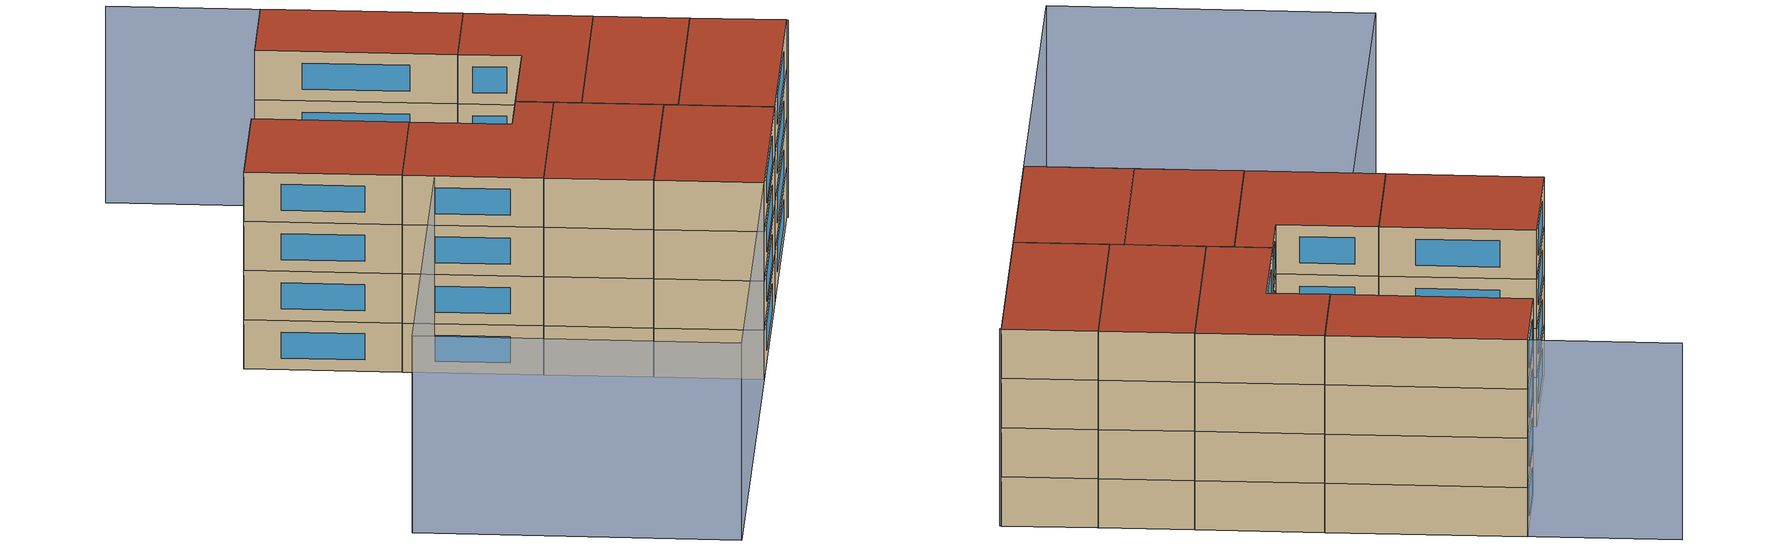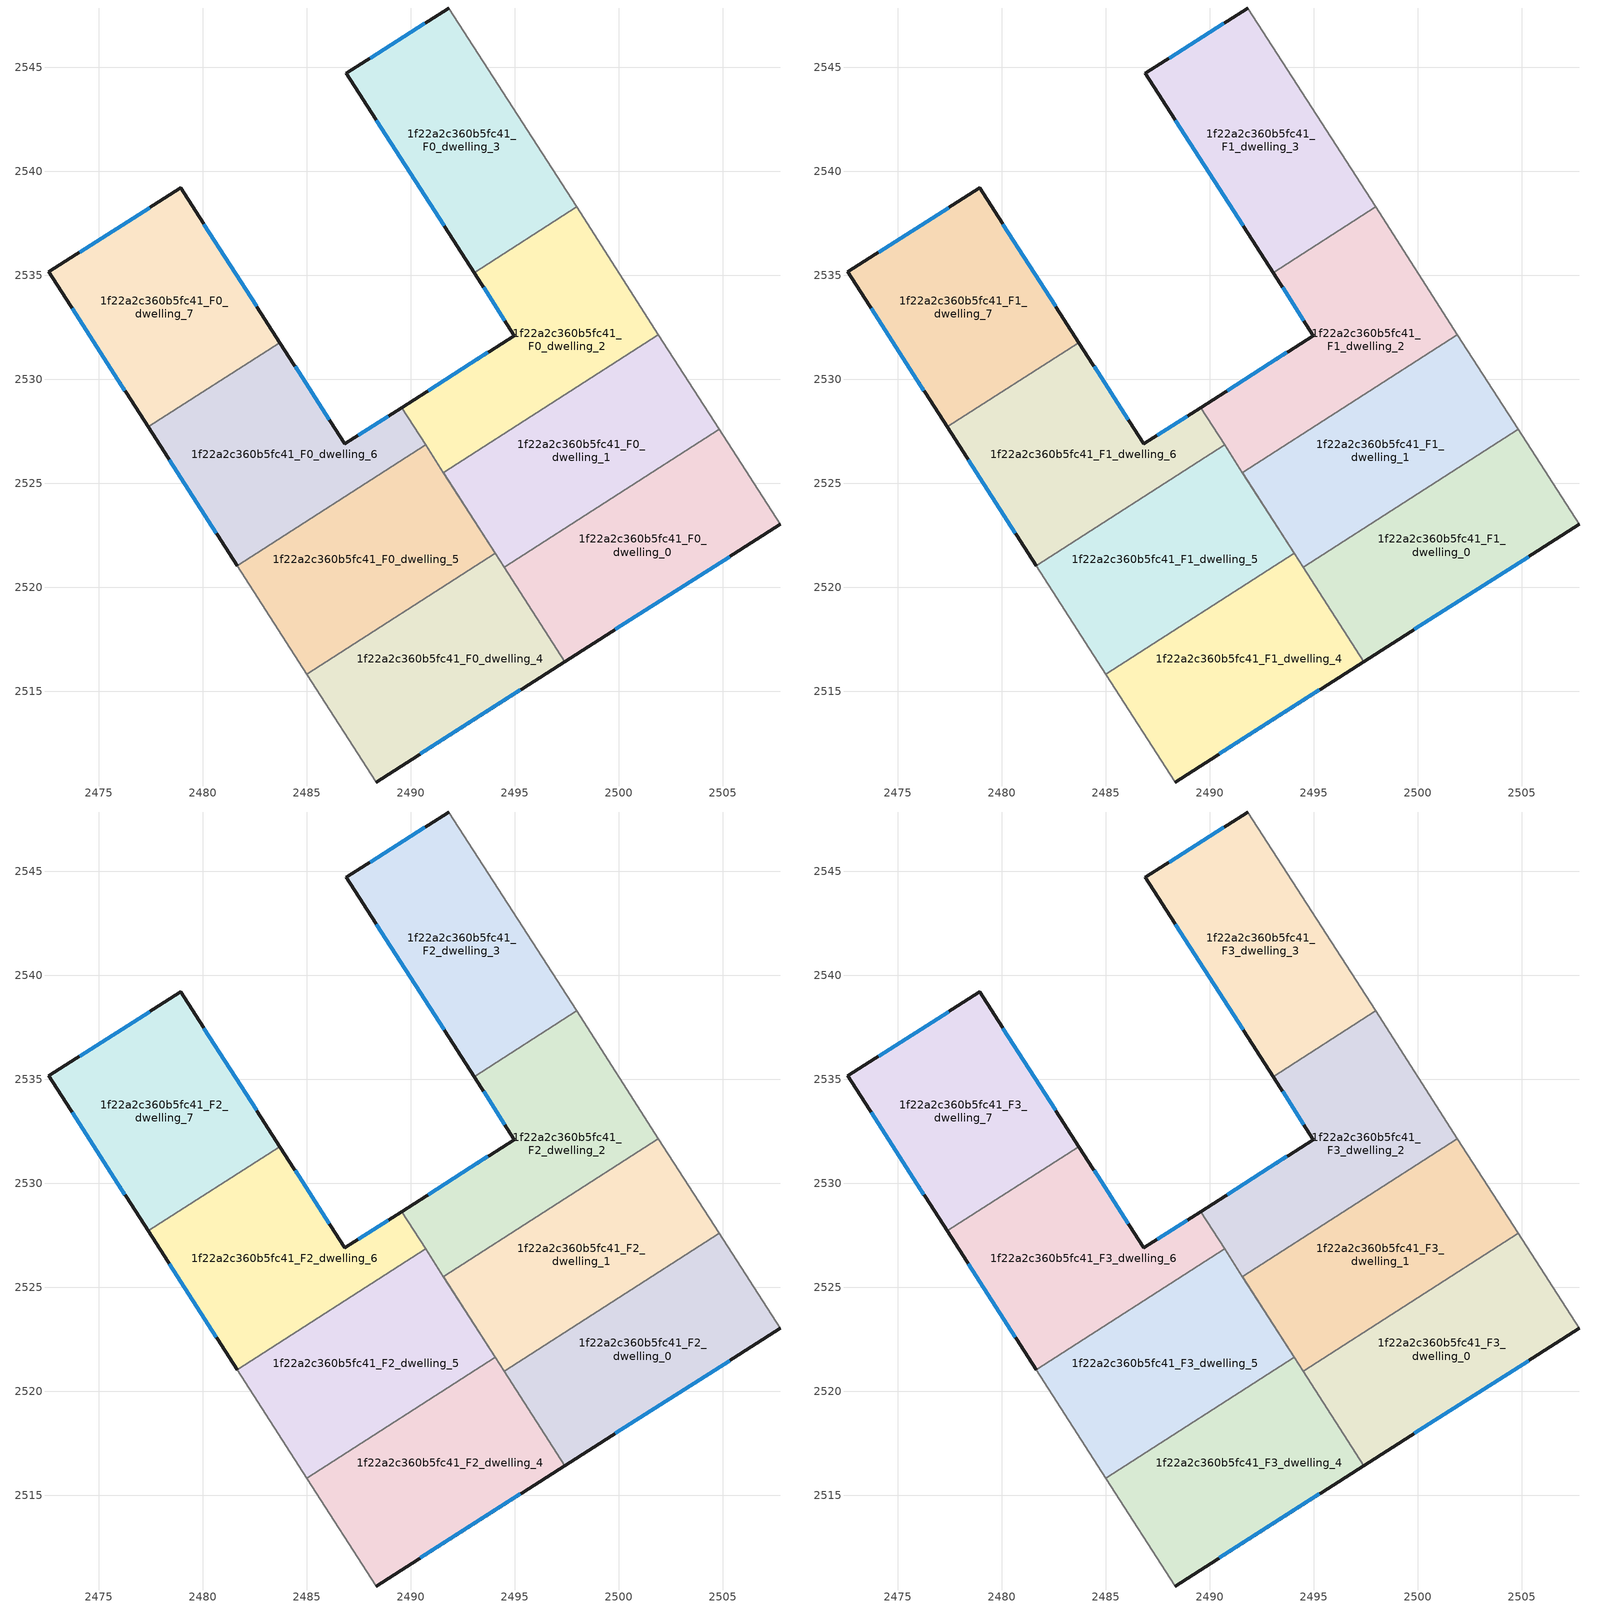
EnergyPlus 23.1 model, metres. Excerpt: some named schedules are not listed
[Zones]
1f22a2c360b5fc41_F0_dwelling_0
 floor ground (EU_floor_Construction): 2504.84,2527.59 2507.77,2523.02 2497.41,2516.42 2494.5,2520.96 z0
 wall outside (EU_wall_Construction): 2497.41,2516.42 2507.77,2523.02 z0:3
 wall to 1f22a2c360b5fc41_F0_dwelling_1 (EU_wall_Construction): 2504.84,2527.59 2494.5,2520.96 z0:3
 wall adiabatic (EU_wall_Construction): 2507.77,2523.02 2504.84,2527.59 z0:3
 wall to 1f22a2c360b5fc41_F0_dwelling_4 (EU_wall_Construction): 2494.5,2520.96 2497.41,2516.42 z0:3
 window (EU_Window_Construction): 2499.84,2517.97 2505.34,2521.47 z0.7:2.3
1f22a2c360b5fc41_F0_dwelling_1
 floor ground (EU_floor_Construction): 2501.92,2532.15 2504.84,2527.59 2494.5,2520.96 2491.57,2525.51 z0
 wall to 1f22a2c360b5fc41_F0_dwelling_2 (EU_wall_Construction): 2501.92,2532.15 2491.57,2525.51 z0:3
 wall adiabatic (EU_wall_Construction): 2504.84,2527.59 2501.92,2532.15 z0:3
 wall to 1f22a2c360b5fc41_F0_dwelling_5 (EU_wall_Construction): 2491.57,2525.51 2494.06,2521.64 z0:3
 wall to 1f22a2c360b5fc41_F0_dwelling_4 (EU_wall_Construction): 2494.06,2521.64 2494.5,2520.96 z0:3
1f22a2c360b5fc41_F0_dwelling_2
 floor ground (EU_floor_Construction): 2497.98,2538.28 2501.92,2532.15 2491.57,2525.51 2489.57,2528.64 2494.99,2532.1 2493.05,2535.12 z0
 wall outside (EU_wall_Construction): 2493.05,2535.12 2494.99,2532.1 2489.57,2528.64 z0:3
 wall to 1f22a2c360b5fc41_F0_dwelling_3 (EU_wall_Construction): 2497.98,2538.28 2493.05,2535.12 z0:3
 wall adiabatic (EU_wall_Construction): 2501.92,2532.15 2497.98,2538.28 z0:3
 wall to 1f22a2c360b5fc41_F0_dwelling_6 (EU_wall_Construction): 2489.57,2528.64 2490.72,2526.84 z0:3
 wall to 1f22a2c360b5fc41_F0_dwelling_5 (EU_wall_Construction): 2490.72,2526.84 2491.57,2525.51 z0:3
 window (EU_Window_Construction): 2493.72,2531.29 2490.84,2529.45 / 2493.51,2534.41 2494.54,2532.81 z0.7:2.3
1f22a2c360b5fc41_F0_dwelling_3
 floor ground (EU_floor_Construction): 2491.84,2547.85 2497.98,2538.28 2493.05,2535.12 2486.91,2544.7 z0
 wall outside (EU_wall_Construction): 2491.84,2547.85 2486.91,2544.7 2493.05,2535.12 z0:3
 wall adiabatic (EU_wall_Construction): 2497.98,2538.28 2491.84,2547.85 z0:3
 window (EU_Window_Construction): 2488.35,2542.45 2491.61,2537.37 / 2490.68,2547.11 2488.07,2545.44 z0.7:2.3
1f22a2c360b5fc41_F0_dwelling_4
 floor ground (EU_floor_Construction): 2494.06,2521.63 2491.61,2525.46 2497.41,2516.42 2488.34,2510.64 2485.01,2515.83 z0
 wall outside (EU_wall_Construction): 2488.34,2510.64 2497.41,2516.42 z0:3
 wall adiabatic (EU_wall_Construction): 2485.01,2515.83 2488.34,2510.64 / 2491.61,2525.46 2494.06,2521.64 2491.61,2525.46 z0:3
 wall to 1f22a2c360b5fc41_F0_dwelling_5 (EU_wall_Construction): 2494.06,2521.63 2485.01,2515.83 z0:3
 window (EU_Window_Construction): 2490.47,2511.99 2495.28,2515.06 z0.7:2.3
1f22a2c360b5fc41_F0_dwelling_5
 floor ground (EU_floor_Construction): 2490.72,2526.84 2494.06,2521.63 2485.01,2515.83 2481.67,2521.03 z0
 wall to 1f22a2c360b5fc41_F0_dwelling_6 (EU_wall_Construction): 2490.72,2526.84 2481.67,2521.03 z0:3
 wall adiabatic (EU_wall_Construction): 2481.67,2521.03 2485.01,2515.83 z0:3
1f22a2c360b5fc41_F0_dwelling_6
 floor ground (EU_floor_Construction): 2489.57,2528.64 2490.72,2526.84 2481.67,2521.03 2477.39,2527.71 2483.71,2531.76 2486.83,2526.9 z0
 wall outside (EU_wall_Construction): 2477.39,2527.71 2481.67,2521.03 / 2489.57,2528.64 2486.83,2526.9 2483.71,2531.76 z0:3
 wall to 1f22a2c360b5fc41_F0_dwelling_7 (EU_wall_Construction): 2483.71,2531.76 2477.39,2527.71 z0:3
 window (EU_Window_Construction): 2478.39,2526.14 2480.66,2522.6 / 2486.1,2528.04 2484.44,2530.62 / 2488.92,2528.23 2487.48,2527.31 z0.7:2.3
1f22a2c360b5fc41_F0_dwelling_7
 floor ground (EU_floor_Construction): 2478.94,2539.2 2483.71,2531.76 2477.39,2527.71 2472.6,2535.17 z0
 wall outside (EU_wall_Construction): 2483.71,2531.76 2478.94,2539.2 2472.6,2535.17 2477.39,2527.71 z0:3
 window (EU_Window_Construction): 2477.45,2538.25 2474.09,2536.11 / 2482.59,2533.51 2480.06,2537.45 / 2473.72,2533.41 2476.26,2529.46 z0.7:2.3
1f22a2c360b5fc41_F1_dwelling_0
 floor to 1f22a2c360b5fc41_F0_dwelling_0 (EU_floor_Construction): 2504.84,2527.59 2507.77,2523.02 2497.41,2516.42 2494.5,2520.96 z3
 wall outside (EU_wall_Construction): 2497.41,2516.42 2507.77,2523.02 z3:6
 wall to 1f22a2c360b5fc41_F1_dwelling_1 (EU_wall_Construction): 2504.84,2527.59 2494.5,2520.96 z3:6
 wall adiabatic (EU_wall_Construction): 2507.77,2523.02 2504.84,2527.59 z3:6
 wall to 1f22a2c360b5fc41_F1_dwelling_4 (EU_wall_Construction): 2494.5,2520.96 2497.41,2516.42 z3:6
 window (EU_Window_Construction): 2499.84,2517.97 2505.34,2521.47 z3.7:5.3
1f22a2c360b5fc41_F1_dwelling_1
 floor to 1f22a2c360b5fc41_F0_dwelling_1 (EU_floor_Construction): 2501.92,2532.15 2504.84,2527.59 2494.5,2520.96 2491.57,2525.51 z3
 wall to 1f22a2c360b5fc41_F1_dwelling_2 (EU_wall_Construction): 2501.92,2532.15 2491.57,2525.51 z3:6
 wall adiabatic (EU_wall_Construction): 2504.84,2527.59 2501.92,2532.15 z3:6
 wall to 1f22a2c360b5fc41_F1_dwelling_5 (EU_wall_Construction): 2491.57,2525.51 2494.06,2521.64 z3:6
 wall to 1f22a2c360b5fc41_F1_dwelling_4 (EU_wall_Construction): 2494.06,2521.64 2494.5,2520.96 z3:6
1f22a2c360b5fc41_F1_dwelling_2
 floor to 1f22a2c360b5fc41_F0_dwelling_2 (EU_floor_Construction): 2497.98,2538.28 2501.92,2532.15 2491.57,2525.51 2489.57,2528.64 2494.99,2532.1 2493.05,2535.12 z3
 wall outside (EU_wall_Construction): 2493.05,2535.12 2494.99,2532.1 2489.57,2528.64 z3:6
 wall to 1f22a2c360b5fc41_F1_dwelling_3 (EU_wall_Construction): 2497.98,2538.28 2493.05,2535.12 z3:6
 wall adiabatic (EU_wall_Construction): 2501.92,2532.15 2497.98,2538.28 z3:6
 wall to 1f22a2c360b5fc41_F1_dwelling_6 (EU_wall_Construction): 2489.57,2528.64 2490.72,2526.84 z3:6
 wall to 1f22a2c360b5fc41_F1_dwelling_5 (EU_wall_Construction): 2490.72,2526.84 2491.57,2525.51 z3:6
 window (EU_Window_Construction): 2493.72,2531.29 2490.84,2529.45 / 2493.51,2534.41 2494.54,2532.81 z3.7:5.3
1f22a2c360b5fc41_F1_dwelling_3
 floor to 1f22a2c360b5fc41_F0_dwelling_3 (EU_floor_Construction): 2491.84,2547.85 2497.98,2538.28 2493.05,2535.12 2486.91,2544.7 z3
 wall outside (EU_wall_Construction): 2491.84,2547.85 2486.91,2544.7 2493.05,2535.12 z3:6
 wall adiabatic (EU_wall_Construction): 2497.98,2538.28 2491.84,2547.85 z3:6
 window (EU_Window_Construction): 2488.35,2542.45 2491.61,2537.37 / 2490.68,2547.11 2488.07,2545.44 z3.7:5.3
1f22a2c360b5fc41_F1_dwelling_4
 floor to 1f22a2c360b5fc41_F0_dwelling_4 (EU_floor_Construction): 2494.06,2521.63 2491.61,2525.46 2497.41,2516.42 2488.34,2510.64 2485.01,2515.83 z3
 wall outside (EU_wall_Construction): 2488.34,2510.64 2497.41,2516.42 z3:6
 wall adiabatic (EU_wall_Construction): 2485.01,2515.83 2488.34,2510.64 / 2491.61,2525.46 2494.06,2521.64 2491.61,2525.46 z3:6
 wall to 1f22a2c360b5fc41_F1_dwelling_5 (EU_wall_Construction): 2494.06,2521.63 2485.01,2515.83 z3:6
 window (EU_Window_Construction): 2490.47,2511.99 2495.28,2515.06 z3.7:5.3
1f22a2c360b5fc41_F1_dwelling_5
 floor to 1f22a2c360b5fc41_F0_dwelling_5 (EU_floor_Construction): 2490.72,2526.84 2494.06,2521.63 2485.01,2515.83 2481.67,2521.03 z3
 wall to 1f22a2c360b5fc41_F1_dwelling_6 (EU_wall_Construction): 2490.72,2526.84 2481.67,2521.03 z3:6
 wall adiabatic (EU_wall_Construction): 2481.67,2521.03 2485.01,2515.83 z3:6
1f22a2c360b5fc41_F1_dwelling_6
 floor to 1f22a2c360b5fc41_F0_dwelling_6 (EU_floor_Construction): 2489.57,2528.64 2490.72,2526.84 2481.67,2521.03 2477.39,2527.71 2483.71,2531.76 2486.83,2526.9 z3
 wall outside (EU_wall_Construction): 2477.39,2527.71 2481.67,2521.03 / 2489.57,2528.64 2486.83,2526.9 2483.71,2531.76 z3:6
 wall to 1f22a2c360b5fc41_F1_dwelling_7 (EU_wall_Construction): 2483.71,2531.76 2477.39,2527.71 z3:6
 window (EU_Window_Construction): 2478.39,2526.14 2480.66,2522.6 / 2486.1,2528.04 2484.44,2530.62 / 2488.92,2528.23 2487.48,2527.31 z3.7:5.3
1f22a2c360b5fc41_F1_dwelling_7
 floor to 1f22a2c360b5fc41_F0_dwelling_7 (EU_floor_Construction): 2478.94,2539.2 2483.71,2531.76 2477.39,2527.71 2472.6,2535.17 z3
 wall outside (EU_wall_Construction): 2483.71,2531.76 2478.94,2539.2 2472.6,2535.17 2477.39,2527.71 z3:6
 window (EU_Window_Construction): 2477.45,2538.25 2474.09,2536.11 / 2482.59,2533.51 2480.06,2537.45 / 2473.72,2533.41 2476.26,2529.46 z3.7:5.3
1f22a2c360b5fc41_F2_dwelling_0
 floor to 1f22a2c360b5fc41_F1_dwelling_0 (EU_floor_Construction): 2504.84,2527.59 2507.77,2523.02 2497.41,2516.42 2494.5,2520.96 z6
 wall outside (EU_wall_Construction): 2497.41,2516.42 2507.77,2523.02 z6:9
 wall to 1f22a2c360b5fc41_F2_dwelling_1 (EU_wall_Construction): 2504.84,2527.59 2494.5,2520.96 z6:9
 wall adiabatic (EU_wall_Construction): 2507.77,2523.02 2504.84,2527.59 z6:9
 wall to 1f22a2c360b5fc41_F2_dwelling_4 (EU_wall_Construction): 2494.5,2520.96 2497.41,2516.42 z6:9
 window (EU_Window_Construction): 2499.84,2517.97 2505.34,2521.47 z6.7:8.3
1f22a2c360b5fc41_F2_dwelling_1
 floor to 1f22a2c360b5fc41_F1_dwelling_1 (EU_floor_Construction): 2501.92,2532.15 2504.84,2527.59 2494.5,2520.96 2491.57,2525.51 z6
 wall to 1f22a2c360b5fc41_F2_dwelling_2 (EU_wall_Construction): 2501.92,2532.15 2491.57,2525.51 z6:9
 wall adiabatic (EU_wall_Construction): 2504.84,2527.59 2501.92,2532.15 z6:9
 wall to 1f22a2c360b5fc41_F2_dwelling_5 (EU_wall_Construction): 2491.57,2525.51 2494.06,2521.64 z6:9
 wall to 1f22a2c360b5fc41_F2_dwelling_4 (EU_wall_Construction): 2494.06,2521.64 2494.5,2520.96 z6:9
1f22a2c360b5fc41_F2_dwelling_2
 floor to 1f22a2c360b5fc41_F1_dwelling_2 (EU_floor_Construction): 2497.98,2538.28 2501.92,2532.15 2491.57,2525.51 2489.57,2528.64 2494.99,2532.1 2493.05,2535.12 z6
 wall outside (EU_wall_Construction): 2493.05,2535.12 2494.99,2532.1 2489.57,2528.64 z6:9
 wall to 1f22a2c360b5fc41_F2_dwelling_3 (EU_wall_Construction): 2497.98,2538.28 2493.05,2535.12 z6:9
 wall adiabatic (EU_wall_Construction): 2501.92,2532.15 2497.98,2538.28 z6:9
 wall to 1f22a2c360b5fc41_F2_dwelling_6 (EU_wall_Construction): 2489.57,2528.64 2490.72,2526.84 z6:9
 wall to 1f22a2c360b5fc41_F2_dwelling_5 (EU_wall_Construction): 2490.72,2526.84 2491.57,2525.51 z6:9
 window (EU_Window_Construction): 2493.72,2531.29 2490.84,2529.45 / 2493.51,2534.41 2494.54,2532.81 z6.7:8.3
1f22a2c360b5fc41_F2_dwelling_3
 floor to 1f22a2c360b5fc41_F1_dwelling_3 (EU_floor_Construction): 2491.84,2547.85 2497.98,2538.28 2493.05,2535.12 2486.91,2544.7 z6
 wall outside (EU_wall_Construction): 2491.84,2547.85 2486.91,2544.7 2493.05,2535.12 z6:9
 wall adiabatic (EU_wall_Construction): 2497.98,2538.28 2491.84,2547.85 z6:9
 window (EU_Window_Construction): 2488.35,2542.45 2491.61,2537.37 / 2490.68,2547.11 2488.07,2545.44 z6.7:8.3
1f22a2c360b5fc41_F2_dwelling_4
 floor to 1f22a2c360b5fc41_F1_dwelling_4 (EU_floor_Construction): 2494.06,2521.63 2491.61,2525.46 2497.41,2516.42 2488.34,2510.64 2485.01,2515.83 z6
 wall outside (EU_wall_Construction): 2488.34,2510.64 2497.41,2516.42 z6:9
 wall adiabatic (EU_wall_Construction): 2485.01,2515.83 2488.34,2510.64 / 2491.61,2525.46 2494.06,2521.64 2491.61,2525.46 z6:9
 wall to 1f22a2c360b5fc41_F2_dwelling_5 (EU_wall_Construction): 2494.06,2521.63 2485.01,2515.83 z6:9
 window (EU_Window_Construction): 2490.47,2511.99 2495.28,2515.06 z6.7:8.3
1f22a2c360b5fc41_F2_dwelling_5
 floor to 1f22a2c360b5fc41_F1_dwelling_5 (EU_floor_Construction): 2490.72,2526.84 2494.06,2521.63 2485.01,2515.83 2481.67,2521.03 z6
 wall to 1f22a2c360b5fc41_F2_dwelling_6 (EU_wall_Construction): 2490.72,2526.84 2481.67,2521.03 z6:9
 wall adiabatic (EU_wall_Construction): 2481.67,2521.03 2485.01,2515.83 z6:9
1f22a2c360b5fc41_F2_dwelling_6
 floor to 1f22a2c360b5fc41_F1_dwelling_6 (EU_floor_Construction): 2489.57,2528.64 2490.72,2526.84 2481.67,2521.03 2477.39,2527.71 2483.71,2531.76 2486.83,2526.9 z6
 wall outside (EU_wall_Construction): 2477.39,2527.71 2481.67,2521.03 / 2489.57,2528.64 2486.83,2526.9 2483.71,2531.76 z6:9
 wall to 1f22a2c360b5fc41_F2_dwelling_7 (EU_wall_Construction): 2483.71,2531.76 2477.39,2527.71 z6:9
 window (EU_Window_Construction): 2478.39,2526.14 2480.66,2522.6 / 2486.1,2528.04 2484.44,2530.62 / 2488.92,2528.23 2487.48,2527.31 z6.7:8.3
1f22a2c360b5fc41_F2_dwelling_7
 floor to 1f22a2c360b5fc41_F1_dwelling_7 (EU_floor_Construction): 2478.94,2539.2 2483.71,2531.76 2477.39,2527.71 2472.6,2535.17 z6
 wall outside (EU_wall_Construction): 2483.71,2531.76 2478.94,2539.2 2472.6,2535.17 2477.39,2527.71 z6:9
 window (EU_Window_Construction): 2477.45,2538.25 2474.09,2536.11 / 2482.59,2533.51 2480.06,2537.45 / 2473.72,2533.41 2476.26,2529.46 z6.7:8.3
1f22a2c360b5fc41_F3_dwelling_0
 floor to 1f22a2c360b5fc41_F2_dwelling_0 (EU_floor_Construction): 2504.84,2527.59 2507.77,2523.02 2497.41,2516.42 2494.5,2520.96 z9
 wall outside (EU_wall_Construction): 2497.41,2516.42 2507.77,2523.02 z9:12
 wall to 1f22a2c360b5fc41_F3_dwelling_1 (EU_wall_Construction): 2504.84,2527.59 2494.5,2520.96 z9:12
 wall adiabatic (EU_wall_Construction): 2507.77,2523.02 2504.84,2527.59 z9:12
 wall to 1f22a2c360b5fc41_F3_dwelling_4 (EU_wall_Construction): 2494.5,2520.96 2497.41,2516.42 z9:12
 window (EU_Window_Construction): 2499.84,2517.97 2505.34,2521.47 z9.7:11.3
 roof outside (EU_roof_Construction): 2507.77,2523.02 2504.84,2527.59 2494.5,2520.96 2497.41,2516.42 z12
1f22a2c360b5fc41_F3_dwelling_1
 floor to 1f22a2c360b5fc41_F2_dwelling_1 (EU_floor_Construction): 2501.92,2532.15 2504.84,2527.59 2494.5,2520.96 2491.57,2525.51 z9
 wall to 1f22a2c360b5fc41_F3_dwelling_2 (EU_wall_Construction): 2501.92,2532.15 2491.57,2525.51 z9:12
 wall adiabatic (EU_wall_Construction): 2504.84,2527.59 2501.92,2532.15 z9:12
 wall to 1f22a2c360b5fc41_F3_dwelling_5 (EU_wall_Construction): 2491.57,2525.51 2494.06,2521.64 z9:12
 wall to 1f22a2c360b5fc41_F3_dwelling_4 (EU_wall_Construction): 2494.06,2521.64 2494.5,2520.96 z9:12
 roof outside (EU_roof_Construction): 2504.84,2527.59 2501.92,2532.15 2491.57,2525.51 2494.5,2520.96 z12
1f22a2c360b5fc41_F3_dwelling_2
 floor to 1f22a2c360b5fc41_F2_dwelling_2 (EU_floor_Construction): 2497.98,2538.28 2501.92,2532.15 2491.57,2525.51 2489.57,2528.64 2494.99,2532.1 2493.05,2535.12 z9
 wall outside (EU_wall_Construction): 2493.05,2535.12 2494.99,2532.1 2489.57,2528.64 z9:12
 wall to 1f22a2c360b5fc41_F3_dwelling_3 (EU_wall_Construction): 2497.98,2538.28 2493.05,2535.12 z9:12
 wall adiabatic (EU_wall_Construction): 2501.92,2532.15 2497.98,2538.28 z9:12
 wall to 1f22a2c360b5fc41_F3_dwelling_6 (EU_wall_Construction): 2489.57,2528.64 2490.72,2526.84 z9:12
 wall to 1f22a2c360b5fc41_F3_dwelling_5 (EU_wall_Construction): 2490.72,2526.84 2491.57,2525.51 z9:12
 window (EU_Window_Construction): 2493.72,2531.29 2490.84,2529.45 / 2493.51,2534.41 2494.54,2532.81 z9.7:11.3
 roof outside (EU_roof_Construction): 2501.92,2532.15 2497.98,2538.28 2493.05,2535.12 2494.99,2532.1 2489.57,2528.64 2491.57,2525.51 z12
1f22a2c360b5fc41_F3_dwelling_3
 floor to 1f22a2c360b5fc41_F2_dwelling_3 (EU_floor_Construction): 2491.84,2547.85 2497.98,2538.28 2493.05,2535.12 2486.91,2544.7 z9
 wall outside (EU_wall_Construction): 2491.84,2547.85 2486.91,2544.7 2493.05,2535.12 z9:12
 wall adiabatic (EU_wall_Construction): 2497.98,2538.28 2491.84,2547.85 z9:12
 window (EU_Window_Construction): 2488.35,2542.45 2491.61,2537.37 / 2490.68,2547.11 2488.07,2545.44 z9.7:11.3
 roof outside (EU_roof_Construction): 2497.98,2538.28 2491.84,2547.85 2486.91,2544.7 2493.05,2535.12 z12
1f22a2c360b5fc41_F3_dwelling_4
 floor to 1f22a2c360b5fc41_F2_dwelling_4 (EU_floor_Construction): 2494.06,2521.63 2491.61,2525.46 2497.41,2516.42 2488.34,2510.64 2485.01,2515.83 z9
 wall outside (EU_wall_Construction): 2488.34,2510.64 2497.41,2516.42 z9:12
 wall adiabatic (EU_wall_Construction): 2485.01,2515.83 2488.34,2510.64 / 2491.61,2525.46 2494.06,2521.64 2491.61,2525.46 z9:12
 wall to 1f22a2c360b5fc41_F3_dwelling_5 (EU_wall_Construction): 2494.06,2521.63 2485.01,2515.83 z9:12
 window (EU_Window_Construction): 2490.47,2511.99 2495.28,2515.06 z9.7:11.3
 roof outside (EU_roof_Construction): 2497.41,2516.42 2491.61,2525.46 2494.06,2521.63 2485.01,2515.83 2488.34,2510.64 z12
1f22a2c360b5fc41_F3_dwelling_5
 floor to 1f22a2c360b5fc41_F2_dwelling_5 (EU_floor_Construction): 2490.72,2526.84 2494.06,2521.63 2485.01,2515.83 2481.67,2521.03 z9
 wall to 1f22a2c360b5fc41_F3_dwelling_6 (EU_wall_Construction): 2490.72,2526.84 2481.67,2521.03 z9:12
 wall adiabatic (EU_wall_Construction): 2481.67,2521.03 2485.01,2515.83 z9:12
 roof outside (EU_roof_Construction): 2494.06,2521.63 2490.72,2526.84 2481.67,2521.03 2485.01,2515.83 z12
1f22a2c360b5fc41_F3_dwelling_6
 floor to 1f22a2c360b5fc41_F2_dwelling_6 (EU_floor_Construction): 2489.57,2528.64 2490.72,2526.84 2481.67,2521.03 2477.39,2527.71 2483.71,2531.76 2486.83,2526.9 z9
 wall outside (EU_wall_Construction): 2477.39,2527.71 2481.67,2521.03 / 2489.57,2528.64 2486.83,2526.9 2483.71,2531.76 z9:12
 wall to 1f22a2c360b5fc41_F3_dwelling_7 (EU_wall_Construction): 2483.71,2531.76 2477.39,2527.71 z9:12
 window (EU_Window_Construction): 2478.39,2526.14 2480.66,2522.6 / 2486.1,2528.04 2484.44,2530.62 / 2488.92,2528.23 2487.48,2527.31 z9.7:11.3
 roof outside (EU_roof_Construction): 2490.72,2526.84 2489.57,2528.64 2486.83,2526.9 2483.71,2531.76 2477.39,2527.71 2481.67,2521.03 z12
1f22a2c360b5fc41_F3_dwelling_7
 floor to 1f22a2c360b5fc41_F2_dwelling_7 (EU_floor_Construction): 2478.94,2539.2 2483.71,2531.76 2477.39,2527.71 2472.6,2535.17 z9
 wall outside (EU_wall_Construction): 2483.71,2531.76 2478.94,2539.2 2472.6,2535.17 2477.39,2527.71 z9:12
 window (EU_Window_Construction): 2477.45,2538.25 2474.09,2536.11 / 2482.59,2533.51 2480.06,2537.45 / 2473.72,2533.41 2476.26,2529.46 z9.7:11.3
 roof outside (EU_roof_Construction): 2483.71,2531.76 2478.94,2539.2 2472.6,2535.17 2477.39,2527.71 z12
shading: 2507.81,2522.96 2487.17,2555.12 / 2488.34,2510.64 2469.2,2498.43 / 2469.2,2498.43 2459.27,2514 / 2459.27,2514 2478.41,2526.2 / 2478.41,2526.2 2488.34,2510.64 z0:12
[Building]
EU S2 Campaign: North Axis=0; Terrain=City; Solar Distribution=FullExterior
[Site:Location]
Budapest.Ferenc.Liszt.Intl.AP: Latitude=47.437; Longitude=19.256; Time Zone=1; Elevation=185
[SizingPeriod:WeatherFileDays]
AnnualSizingPeriod: Begin Month=1; Begin Day of Month=1; End Month=12; End Day of Month=31; Day of Week for Start Day=Monday; Use Weather File Daylight Saving Period=No; Use Weather File Rain and Snow Indicators=No
[MATERIAL]
EU_InternalMass_Material: Roughness=MediumRough; Thickness=0.1; Conductivity=1; Density=1800; Specific Heat=900; Thermal Absorptance=0.9; Solar Absorptance=0.7; Visible Absorptance=0.7
[MATERIAL:NOMASS] Roughness=MediumRough; Thermal Absorptance=0.9; Solar Absorptance=0.7; Visible Absorptance=0.7
Name | Thermal Resistance
EU_wall_NoMass | 0.832559
EU_roof_NoMass | 1.39638
EU_floor_NoMass | 0.872794
[WINDOWMATERIAL:SIMPLEGLAZINGSYSTEM]
EU_Window_SimpleGlazing: UFactor=2.79869; Solar Heat Gain Coefficient=0.75; Visible Transmittance=0.75
[CONSTRUCTION]
EU_wall_Construction: EU_wall_NoMass
EU_roof_Construction: EU_roof_NoMass
EU_floor_Construction: EU_floor_NoMass
EU_Window_Construction: EU_Window_SimpleGlazing
EU_InternalMass_Construction: EU_InternalMass_Material
[ZONE] Type=1; Multiplier=1; Ceiling Height=autocalculate; Floor Area=autocalculate; Part of Total Floor Area=Yes
Name | Volume
1f22a2c360b5fc41_F0_dwelling_0; 1f22a2c360b5fc41_F1_dwelling_0; 1f22a2c360b5fc41_F2_dwelling_0; 1f22a2c360b5fc41_F3_dwelling_0 | 199.535
1f22a2c360b5fc41_F0_dwelling_1; 1f22a2c360b5fc41_F1_dwelling_1; 1f22a2c360b5fc41_F2_dwelling_1; 1f22a2c360b5fc41_F3_dwelling_1 | 199.567
1f22a2c360b5fc41_F0_dwelling_2; 1f22a2c360b5fc41_F1_dwelling_2; 1f22a2c360b5fc41_F2_dwelling_2; 1f22a2c360b5fc41_F3_dwelling_2 | 199.521
1f22a2c360b5fc41_F0_dwelling_3; 1f22a2c360b5fc41_F1_dwelling_3; 1f22a2c360b5fc41_F2_dwelling_3; 1f22a2c360b5fc41_F3_dwelling_3 | 199.553
1f22a2c360b5fc41_F0_dwelling_4; 1f22a2c360b5fc41_F1_dwelling_4; 1f22a2c360b5fc41_F2_dwelling_4; 1f22a2c360b5fc41_F3_dwelling_4; 1f22a2c360b5fc41_F0_dwelling_7; 1f22a2c360b5fc41_F1_dwelling_7; 1f22a2c360b5fc41_F2_dwelling_7; 1f22a2c360b5fc41_F3_dwelling_7 | 199.545
1f22a2c360b5fc41_F0_dwelling_5; 1f22a2c360b5fc41_F1_dwelling_5; 1f22a2c360b5fc41_F2_dwelling_5; 1f22a2c360b5fc41_F3_dwelling_5 | 199.54
1f22a2c360b5fc41_F0_dwelling_6; 1f22a2c360b5fc41_F1_dwelling_6; 1f22a2c360b5fc41_F2_dwelling_6; 1f22a2c360b5fc41_F3_dwelling_6 | 199.568
[INTERNALMASS] Construction=EU_InternalMass_Construction
Name | Zone or ZoneList | Surface Area
1f22a2c360b5fc41_F0_dwelling_0_EU_InternalMass | 1f22a2c360b5fc41_F0_dwelling_0 | 66.5117
1f22a2c360b5fc41_F0_dwelling_1_EU_InternalMass | 1f22a2c360b5fc41_F0_dwelling_1 | 66.5224
1f22a2c360b5fc41_F0_dwelling_2_EU_InternalMass | 1f22a2c360b5fc41_F0_dwelling_2 | 66.5069
1f22a2c360b5fc41_F0_dwelling_3_EU_InternalMass | 1f22a2c360b5fc41_F0_dwelling_3 | 66.5178
1f22a2c360b5fc41_F0_dwelling_4_EU_InternalMass | 1f22a2c360b5fc41_F0_dwelling_4 | 66.5159
1f22a2c360b5fc41_F0_dwelling_5_EU_InternalMass | 1f22a2c360b5fc41_F0_dwelling_5 | 66.5135
1f22a2c360b5fc41_F0_dwelling_6_EU_InternalMass | 1f22a2c360b5fc41_F0_dwelling_6 | 66.5224
1f22a2c360b5fc41_F0_dwelling_7_EU_InternalMass | 1f22a2c360b5fc41_F0_dwelling_7 | 66.5148
1f22a2c360b5fc41_F1_dwelling_0_EU_InternalMass | 1f22a2c360b5fc41_F1_dwelling_0 | 66.5117
1f22a2c360b5fc41_F1_dwelling_1_EU_InternalMass | 1f22a2c360b5fc41_F1_dwelling_1 | 66.5224
1f22a2c360b5fc41_F1_dwelling_2_EU_InternalMass | 1f22a2c360b5fc41_F1_dwelling_2 | 66.5069
1f22a2c360b5fc41_F1_dwelling_3_EU_InternalMass | 1f22a2c360b5fc41_F1_dwelling_3 | 66.5178
1f22a2c360b5fc41_F1_dwelling_4_EU_InternalMass | 1f22a2c360b5fc41_F1_dwelling_4 | 66.5159
1f22a2c360b5fc41_F1_dwelling_5_EU_InternalMass | 1f22a2c360b5fc41_F1_dwelling_5 | 66.5135
1f22a2c360b5fc41_F1_dwelling_6_EU_InternalMass | 1f22a2c360b5fc41_F1_dwelling_6 | 66.5224
1f22a2c360b5fc41_F1_dwelling_7_EU_InternalMass | 1f22a2c360b5fc41_F1_dwelling_7 | 66.5148
1f22a2c360b5fc41_F2_dwelling_0_EU_InternalMass | 1f22a2c360b5fc41_F2_dwelling_0 | 66.5117
1f22a2c360b5fc41_F2_dwelling_1_EU_InternalMass | 1f22a2c360b5fc41_F2_dwelling_1 | 66.5224
1f22a2c360b5fc41_F2_dwelling_2_EU_InternalMass | 1f22a2c360b5fc41_F2_dwelling_2 | 66.5069
1f22a2c360b5fc41_F2_dwelling_3_EU_InternalMass | 1f22a2c360b5fc41_F2_dwelling_3 | 66.5178
1f22a2c360b5fc41_F2_dwelling_4_EU_InternalMass | 1f22a2c360b5fc41_F2_dwelling_4 | 66.5159
1f22a2c360b5fc41_F2_dwelling_5_EU_InternalMass | 1f22a2c360b5fc41_F2_dwelling_5 | 66.5135
1f22a2c360b5fc41_F2_dwelling_6_EU_InternalMass | 1f22a2c360b5fc41_F2_dwelling_6 | 66.5224
1f22a2c360b5fc41_F2_dwelling_7_EU_InternalMass | 1f22a2c360b5fc41_F2_dwelling_7 | 66.5148
1f22a2c360b5fc41_F3_dwelling_0_EU_InternalMass | 1f22a2c360b5fc41_F3_dwelling_0 | 66.5117
1f22a2c360b5fc41_F3_dwelling_1_EU_InternalMass | 1f22a2c360b5fc41_F3_dwelling_1 | 66.5224
1f22a2c360b5fc41_F3_dwelling_2_EU_InternalMass | 1f22a2c360b5fc41_F3_dwelling_2 | 66.5069
1f22a2c360b5fc41_F3_dwelling_3_EU_InternalMass | 1f22a2c360b5fc41_F3_dwelling_3 | 66.5178
1f22a2c360b5fc41_F3_dwelling_4_EU_InternalMass | 1f22a2c360b5fc41_F3_dwelling_4 | 66.5159
1f22a2c360b5fc41_F3_dwelling_5_EU_InternalMass | 1f22a2c360b5fc41_F3_dwelling_5 | 66.5135
1f22a2c360b5fc41_F3_dwelling_6_EU_InternalMass | 1f22a2c360b5fc41_F3_dwelling_6 | 66.5224
1f22a2c360b5fc41_F3_dwelling_7_EU_InternalMass | 1f22a2c360b5fc41_F3_dwelling_7 | 66.5148
[OTHEREQUIPMENT] Fuel Type=Electricity; Design Level Calculation Method=Watts/Area; Power per Zone Floor Area=1; Fraction Latent=0; Fraction Radiant=0; Fraction Lost=0; Carbon Dioxide Generation Rate=0; EndUse Subcategory=EU_Step8_InternalGains
Name | Zone or ZoneList or Space or SpaceList | Schedule
EU_Step8_InternalGain_1f22a2c360b5fc41_F0_dwelling_0_f000 | 1f22a2c360b5fc41_F0_dwelling_0 | EU_Step8_GainSchedule_1f22a2c360b5fc41_F0_dwelling_0_f000
EU_Step8_InternalGain_1f22a2c360b5fc41_F0_dwelling_1_f000 | 1f22a2c360b5fc41_F0_dwelling_1 | EU_Step8_GainSchedule_1f22a2c360b5fc41_F0_dwelling_1_f000
EU_Step8_InternalGain_1f22a2c360b5fc41_F0_dwelling_2_f000 | 1f22a2c360b5fc41_F0_dwelling_2 | EU_Step8_GainSchedule_1f22a2c360b5fc41_F0_dwelling_2_f000
EU_Step8_InternalGain_1f22a2c360b5fc41_F0_dwelling_3_f000 | 1f22a2c360b5fc41_F0_dwelling_3 | EU_Step8_GainSchedule_1f22a2c360b5fc41_F0_dwelling_3_f000
EU_Step8_InternalGain_1f22a2c360b5fc41_F0_dwelling_4_f000 | 1f22a2c360b5fc41_F0_dwelling_4 | EU_Step8_GainSchedule_1f22a2c360b5fc41_F0_dwelling_4_f000
EU_Step8_InternalGain_1f22a2c360b5fc41_F0_dwelling_5_f000 | 1f22a2c360b5fc41_F0_dwelling_5 | EU_Step8_GainSchedule_1f22a2c360b5fc41_F0_dwelling_5_f000
EU_Step8_InternalGain_1f22a2c360b5fc41_F0_dwelling_6_f000 | 1f22a2c360b5fc41_F0_dwelling_6 | EU_Step8_GainSchedule_1f22a2c360b5fc41_F0_dwelling_6_f000
EU_Step8_InternalGain_1f22a2c360b5fc41_F0_dwelling_7_f000 | 1f22a2c360b5fc41_F0_dwelling_7 | EU_Step8_GainSchedule_1f22a2c360b5fc41_F0_dwelling_7_f000
EU_Step8_InternalGain_1f22a2c360b5fc41_F1_dwelling_0_f000 | 1f22a2c360b5fc41_F1_dwelling_0 | EU_Step8_GainSchedule_1f22a2c360b5fc41_F1_dwelling_0_f000
EU_Step8_InternalGain_1f22a2c360b5fc41_F1_dwelling_1_f000 | 1f22a2c360b5fc41_F1_dwelling_1 | EU_Step8_GainSchedule_1f22a2c360b5fc41_F1_dwelling_1_f000
EU_Step8_InternalGain_1f22a2c360b5fc41_F1_dwelling_2_f000 | 1f22a2c360b5fc41_F1_dwelling_2 | EU_Step8_GainSchedule_1f22a2c360b5fc41_F1_dwelling_2_f000
EU_Step8_InternalGain_1f22a2c360b5fc41_F1_dwelling_3_f000 | 1f22a2c360b5fc41_F1_dwelling_3 | EU_Step8_GainSchedule_1f22a2c360b5fc41_F1_dwelling_3_f000
EU_Step8_InternalGain_1f22a2c360b5fc41_F1_dwelling_4_f000 | 1f22a2c360b5fc41_F1_dwelling_4 | EU_Step8_GainSchedule_1f22a2c360b5fc41_F1_dwelling_4_f000
EU_Step8_InternalGain_1f22a2c360b5fc41_F1_dwelling_5_f000 | 1f22a2c360b5fc41_F1_dwelling_5 | EU_Step8_GainSchedule_1f22a2c360b5fc41_F1_dwelling_5_f000
EU_Step8_InternalGain_1f22a2c360b5fc41_F1_dwelling_6_f000 | 1f22a2c360b5fc41_F1_dwelling_6 | EU_Step8_GainSchedule_1f22a2c360b5fc41_F1_dwelling_6_f000
EU_Step8_InternalGain_1f22a2c360b5fc41_F1_dwelling_7_f000 | 1f22a2c360b5fc41_F1_dwelling_7 | EU_Step8_GainSchedule_1f22a2c360b5fc41_F1_dwelling_7_f000
EU_Step8_InternalGain_1f22a2c360b5fc41_F2_dwelling_0_f000 | 1f22a2c360b5fc41_F2_dwelling_0 | EU_Step8_GainSchedule_1f22a2c360b5fc41_F2_dwelling_0_f000
EU_Step8_InternalGain_1f22a2c360b5fc41_F2_dwelling_1_f000 | 1f22a2c360b5fc41_F2_dwelling_1 | EU_Step8_GainSchedule_1f22a2c360b5fc41_F2_dwelling_1_f000
EU_Step8_InternalGain_1f22a2c360b5fc41_F2_dwelling_2_f000 | 1f22a2c360b5fc41_F2_dwelling_2 | EU_Step8_GainSchedule_1f22a2c360b5fc41_F2_dwelling_2_f000
EU_Step8_InternalGain_1f22a2c360b5fc41_F2_dwelling_3_f000 | 1f22a2c360b5fc41_F2_dwelling_3 | EU_Step8_GainSchedule_1f22a2c360b5fc41_F2_dwelling_3_f000
EU_Step8_InternalGain_1f22a2c360b5fc41_F2_dwelling_4_f000 | 1f22a2c360b5fc41_F2_dwelling_4 | EU_Step8_GainSchedule_1f22a2c360b5fc41_F2_dwelling_4_f000
EU_Step8_InternalGain_1f22a2c360b5fc41_F2_dwelling_5_f000 | 1f22a2c360b5fc41_F2_dwelling_5 | EU_Step8_GainSchedule_1f22a2c360b5fc41_F2_dwelling_5_f000
EU_Step8_InternalGain_1f22a2c360b5fc41_F2_dwelling_6_f000 | 1f22a2c360b5fc41_F2_dwelling_6 | EU_Step8_GainSchedule_1f22a2c360b5fc41_F2_dwelling_6_f000
EU_Step8_InternalGain_1f22a2c360b5fc41_F2_dwelling_7_f000 | 1f22a2c360b5fc41_F2_dwelling_7 | EU_Step8_GainSchedule_1f22a2c360b5fc41_F2_dwelling_7_f000
EU_Step8_InternalGain_1f22a2c360b5fc41_F3_dwelling_0_f000 | 1f22a2c360b5fc41_F3_dwelling_0 | EU_Step8_GainSchedule_1f22a2c360b5fc41_F3_dwelling_0_f000
EU_Step8_InternalGain_1f22a2c360b5fc41_F3_dwelling_1_f000 | 1f22a2c360b5fc41_F3_dwelling_1 | EU_Step8_GainSchedule_1f22a2c360b5fc41_F3_dwelling_1_f000
EU_Step8_InternalGain_1f22a2c360b5fc41_F3_dwelling_2_f000 | 1f22a2c360b5fc41_F3_dwelling_2 | EU_Step8_GainSchedule_1f22a2c360b5fc41_F3_dwelling_2_f000
EU_Step8_InternalGain_1f22a2c360b5fc41_F3_dwelling_3_f000 | 1f22a2c360b5fc41_F3_dwelling_3 | EU_Step8_GainSchedule_1f22a2c360b5fc41_F3_dwelling_3_f000
EU_Step8_InternalGain_1f22a2c360b5fc41_F3_dwelling_4_f000 | 1f22a2c360b5fc41_F3_dwelling_4 | EU_Step8_GainSchedule_1f22a2c360b5fc41_F3_dwelling_4_f000
EU_Step8_InternalGain_1f22a2c360b5fc41_F3_dwelling_5_f000 | 1f22a2c360b5fc41_F3_dwelling_5 | EU_Step8_GainSchedule_1f22a2c360b5fc41_F3_dwelling_5_f000
EU_Step8_InternalGain_1f22a2c360b5fc41_F3_dwelling_6_f000 | 1f22a2c360b5fc41_F3_dwelling_6 | EU_Step8_GainSchedule_1f22a2c360b5fc41_F3_dwelling_6_f000
EU_Step8_InternalGain_1f22a2c360b5fc41_F3_dwelling_7_f000 | 1f22a2c360b5fc41_F3_dwelling_7 | EU_Step8_GainSchedule_1f22a2c360b5fc41_F3_dwelling_7_f000
[ZONEVENTILATION:DESIGNFLOWRATE] Schedule=EU_AlwaysOn; Design Flow Rate Calculation Method=AirChanges/Hour; Air Changes per Hour=0.475469; Ventilation Type=Natural; Fan Pressure Rise=0; Fan Total Efficiency=1; Constant Term Coefficient=1; Temperature Term Coefficient=0; Velocity Term Coefficient=0; Velocity Squared Term Coefficient=0; Minimum Indoor Temperature=-100; Maximum Indoor Temperature=100; Delta Temperature=-100; Minimum Outdoor Temperature=-100; Maximum Outdoor Temperature=100; Maximum Wind Speed=40
Name | Zone or ZoneList or Space or SpaceList
EU_ConstantAir_1f22a2c360b5fc41_F0_dwelling_0 | 1f22a2c360b5fc41_F0_dwelling_0
EU_ConstantAir_1f22a2c360b5fc41_F0_dwelling_1 | 1f22a2c360b5fc41_F0_dwelling_1
EU_ConstantAir_1f22a2c360b5fc41_F0_dwelling_2 | 1f22a2c360b5fc41_F0_dwelling_2
EU_ConstantAir_1f22a2c360b5fc41_F0_dwelling_3 | 1f22a2c360b5fc41_F0_dwelling_3
EU_ConstantAir_1f22a2c360b5fc41_F0_dwelling_4 | 1f22a2c360b5fc41_F0_dwelling_4
EU_ConstantAir_1f22a2c360b5fc41_F0_dwelling_5 | 1f22a2c360b5fc41_F0_dwelling_5
EU_ConstantAir_1f22a2c360b5fc41_F0_dwelling_6 | 1f22a2c360b5fc41_F0_dwelling_6
EU_ConstantAir_1f22a2c360b5fc41_F0_dwelling_7 | 1f22a2c360b5fc41_F0_dwelling_7
EU_ConstantAir_1f22a2c360b5fc41_F1_dwelling_0 | 1f22a2c360b5fc41_F1_dwelling_0
EU_ConstantAir_1f22a2c360b5fc41_F1_dwelling_1 | 1f22a2c360b5fc41_F1_dwelling_1
EU_ConstantAir_1f22a2c360b5fc41_F1_dwelling_2 | 1f22a2c360b5fc41_F1_dwelling_2
EU_ConstantAir_1f22a2c360b5fc41_F1_dwelling_3 | 1f22a2c360b5fc41_F1_dwelling_3
EU_ConstantAir_1f22a2c360b5fc41_F1_dwelling_4 | 1f22a2c360b5fc41_F1_dwelling_4
EU_ConstantAir_1f22a2c360b5fc41_F1_dwelling_5 | 1f22a2c360b5fc41_F1_dwelling_5
EU_ConstantAir_1f22a2c360b5fc41_F1_dwelling_6 | 1f22a2c360b5fc41_F1_dwelling_6
EU_ConstantAir_1f22a2c360b5fc41_F1_dwelling_7 | 1f22a2c360b5fc41_F1_dwelling_7
EU_ConstantAir_1f22a2c360b5fc41_F2_dwelling_0 | 1f22a2c360b5fc41_F2_dwelling_0
EU_ConstantAir_1f22a2c360b5fc41_F2_dwelling_1 | 1f22a2c360b5fc41_F2_dwelling_1
EU_ConstantAir_1f22a2c360b5fc41_F2_dwelling_2 | 1f22a2c360b5fc41_F2_dwelling_2
EU_ConstantAir_1f22a2c360b5fc41_F2_dwelling_3 | 1f22a2c360b5fc41_F2_dwelling_3
EU_ConstantAir_1f22a2c360b5fc41_F2_dwelling_4 | 1f22a2c360b5fc41_F2_dwelling_4
EU_ConstantAir_1f22a2c360b5fc41_F2_dwelling_5 | 1f22a2c360b5fc41_F2_dwelling_5
EU_ConstantAir_1f22a2c360b5fc41_F2_dwelling_6 | 1f22a2c360b5fc41_F2_dwelling_6
EU_ConstantAir_1f22a2c360b5fc41_F2_dwelling_7 | 1f22a2c360b5fc41_F2_dwelling_7
EU_ConstantAir_1f22a2c360b5fc41_F3_dwelling_0 | 1f22a2c360b5fc41_F3_dwelling_0
EU_ConstantAir_1f22a2c360b5fc41_F3_dwelling_1 | 1f22a2c360b5fc41_F3_dwelling_1
EU_ConstantAir_1f22a2c360b5fc41_F3_dwelling_2 | 1f22a2c360b5fc41_F3_dwelling_2
EU_ConstantAir_1f22a2c360b5fc41_F3_dwelling_3 | 1f22a2c360b5fc41_F3_dwelling_3
EU_ConstantAir_1f22a2c360b5fc41_F3_dwelling_4 | 1f22a2c360b5fc41_F3_dwelling_4
EU_ConstantAir_1f22a2c360b5fc41_F3_dwelling_5 | 1f22a2c360b5fc41_F3_dwelling_5
EU_ConstantAir_1f22a2c360b5fc41_F3_dwelling_6 | 1f22a2c360b5fc41_F3_dwelling_6
EU_ConstantAir_1f22a2c360b5fc41_F3_dwelling_7 | 1f22a2c360b5fc41_F3_dwelling_7
[HVACTEMPLATE:ZONE:IDEALLOADSAIRSYSTEM] System Availability Schedule=EU_AlwaysOn; Maximum Heating Supply Air Temperature=50; Minimum Cooling Supply Air Temperature=13; Maximum Heating Supply Air Humidity Ratio=0.0156; Minimum Cooling Supply Air Humidity Ratio=0.0077; Heating Limit=NoLimit; Cooling Limit=NoLimit; Heating Availability Schedule=EU_AlwaysOn; Cooling Availability Schedule=EU_CoolingOff; Dehumidification Control Type=ConstantSensibleHeatRatio; Cooling Sensible Heat Ratio=0.7; Dehumidification Setpoint=60; Humidification Control Type=None; Humidification Setpoint=30; Outdoor Air Method=None; Outdoor Air Flow Rate per Person=0.00944; Outdoor Air Flow Rate per Zone Floor Area=0; Outdoor Air Flow Rate per Zone=0; Demand Controlled Ventilation Type=None; Outdoor Air Economizer Type=NoEconomizer; Heat Recovery Type=None; Sensible Heat Recovery Effectiveness=0.7; Latent Heat Recovery Effectiveness=0.65
Name | Template Thermostat
1f22a2c360b5fc41_F0_dwelling_0 | EU_HeatOnly_1f22a2c360b5fc41_F0_dwelling_0
1f22a2c360b5fc41_F0_dwelling_1 | EU_HeatOnly_1f22a2c360b5fc41_F0_dwelling_1
1f22a2c360b5fc41_F0_dwelling_2 | EU_HeatOnly_1f22a2c360b5fc41_F0_dwelling_2
1f22a2c360b5fc41_F0_dwelling_3 | EU_HeatOnly_1f22a2c360b5fc41_F0_dwelling_3
1f22a2c360b5fc41_F0_dwelling_4 | EU_HeatOnly_1f22a2c360b5fc41_F0_dwelling_4
1f22a2c360b5fc41_F0_dwelling_5 | EU_HeatOnly_1f22a2c360b5fc41_F0_dwelling_5
1f22a2c360b5fc41_F0_dwelling_6 | EU_HeatOnly_1f22a2c360b5fc41_F0_dwelling_6
1f22a2c360b5fc41_F0_dwelling_7 | EU_HeatOnly_1f22a2c360b5fc41_F0_dwelling_7
1f22a2c360b5fc41_F1_dwelling_0 | EU_HeatOnly_1f22a2c360b5fc41_F1_dwelling_0
1f22a2c360b5fc41_F1_dwelling_1 | EU_HeatOnly_1f22a2c360b5fc41_F1_dwelling_1
1f22a2c360b5fc41_F1_dwelling_2 | EU_HeatOnly_1f22a2c360b5fc41_F1_dwelling_2
1f22a2c360b5fc41_F1_dwelling_3 | EU_HeatOnly_1f22a2c360b5fc41_F1_dwelling_3
1f22a2c360b5fc41_F1_dwelling_4 | EU_HeatOnly_1f22a2c360b5fc41_F1_dwelling_4
1f22a2c360b5fc41_F1_dwelling_5 | EU_HeatOnly_1f22a2c360b5fc41_F1_dwelling_5
1f22a2c360b5fc41_F1_dwelling_6 | EU_HeatOnly_1f22a2c360b5fc41_F1_dwelling_6
1f22a2c360b5fc41_F1_dwelling_7 | EU_HeatOnly_1f22a2c360b5fc41_F1_dwelling_7
1f22a2c360b5fc41_F2_dwelling_0 | EU_HeatOnly_1f22a2c360b5fc41_F2_dwelling_0
1f22a2c360b5fc41_F2_dwelling_1 | EU_HeatOnly_1f22a2c360b5fc41_F2_dwelling_1
1f22a2c360b5fc41_F2_dwelling_2 | EU_HeatOnly_1f22a2c360b5fc41_F2_dwelling_2
1f22a2c360b5fc41_F2_dwelling_3 | EU_HeatOnly_1f22a2c360b5fc41_F2_dwelling_3
1f22a2c360b5fc41_F2_dwelling_4 | EU_HeatOnly_1f22a2c360b5fc41_F2_dwelling_4
1f22a2c360b5fc41_F2_dwelling_5 | EU_HeatOnly_1f22a2c360b5fc41_F2_dwelling_5
1f22a2c360b5fc41_F2_dwelling_6 | EU_HeatOnly_1f22a2c360b5fc41_F2_dwelling_6
1f22a2c360b5fc41_F2_dwelling_7 | EU_HeatOnly_1f22a2c360b5fc41_F2_dwelling_7
1f22a2c360b5fc41_F3_dwelling_0 | EU_HeatOnly_1f22a2c360b5fc41_F3_dwelling_0
1f22a2c360b5fc41_F3_dwelling_1 | EU_HeatOnly_1f22a2c360b5fc41_F3_dwelling_1
1f22a2c360b5fc41_F3_dwelling_2 | EU_HeatOnly_1f22a2c360b5fc41_F3_dwelling_2
1f22a2c360b5fc41_F3_dwelling_3 | EU_HeatOnly_1f22a2c360b5fc41_F3_dwelling_3
1f22a2c360b5fc41_F3_dwelling_4 | EU_HeatOnly_1f22a2c360b5fc41_F3_dwelling_4
1f22a2c360b5fc41_F3_dwelling_5 | EU_HeatOnly_1f22a2c360b5fc41_F3_dwelling_5
1f22a2c360b5fc41_F3_dwelling_6 | EU_HeatOnly_1f22a2c360b5fc41_F3_dwelling_6
1f22a2c360b5fc41_F3_dwelling_7 | EU_HeatOnly_1f22a2c360b5fc41_F3_dwelling_7
[SIZING:ZONE] Zone Cooling Design Supply Air Temperature Input Method=SupplyAirTemperature; Zone Cooling Design Supply Air Temperature=13; Zone Heating Design Supply Air Temperature Input Method=SupplyAirTemperature; Zone Heating Design Supply Air Temperature=50; Zone Cooling Design Supply Air Humidity Ratio=0.008; Zone Heating Design Supply Air Humidity Ratio=0.008; Cooling Design Air Flow Method=DesignDay; Cooling Design Air Flow Rate=0; Cooling Minimum Air Flow per Zone Floor Area=0.000762; Cooling Minimum Air Flow=0; Cooling Minimum Air Flow Fraction=0.2; Heating Design Air Flow Method=DesignDay; Heating Design Air Flow Rate=0; Heating Maximum Air Flow per Zone Floor Area=0.002032; Heating Maximum Air Flow=0.141576; Heating Maximum Air Flow Fraction=0.3; Account for Dedicated Outdoor Air System=No; Dedicated Outdoor Air System Control Strategy=NeutralSupplyAir; Dedicated Outdoor Air Low Setpoint Temperature for Design=autosize; Dedicated Outdoor Air High Setpoint Temperature for Design=autosize; Zone Load Sizing Method=Sensible Load Only No Latent Load; Zone Latent Cooling Design Supply Air Humidity Ratio Input Method=HumidityRatioDifference; Zone Cooling Design Supply Air Humidity Ratio Difference=0.005; Zone Latent Heating Design Supply Air Humidity Ratio Input Method=HumidityRatioDifference; Zone Humidification Design Supply Air Humidity Ratio Difference=0.005
1f22a2c360b5fc41_F0_dwelling_0; 1f22a2c360b5fc41_F0_dwelling_1; 1f22a2c360b5fc41_F0_dwelling_2; 1f22a2c360b5fc41_F0_dwelling_3; 1f22a2c360b5fc41_F0_dwelling_4; 1f22a2c360b5fc41_F0_dwelling_5; 1f22a2c360b5fc41_F0_dwelling_6; 1f22a2c360b5fc41_F0_dwelling_7; 1f22a2c360b5fc41_F1_dwelling_0; 1f22a2c360b5fc41_F1_dwelling_1; 1f22a2c360b5fc41_F1_dwelling_2; 1f22a2c360b5fc41_F1_dwelling_3; 1f22a2c360b5fc41_F1_dwelling_4; 1f22a2c360b5fc41_F1_dwelling_5; 1f22a2c360b5fc41_F1_dwelling_6; 1f22a2c360b5fc41_F1_dwelling_7; 1f22a2c360b5fc41_F2_dwelling_0; 1f22a2c360b5fc41_F2_dwelling_1; 1f22a2c360b5fc41_F2_dwelling_2; 1f22a2c360b5fc41_F2_dwelling_3; 1f22a2c360b5fc41_F2_dwelling_4; 1f22a2c360b5fc41_F2_dwelling_5; 1f22a2c360b5fc41_F2_dwelling_6; 1f22a2c360b5fc41_F2_dwelling_7; 1f22a2c360b5fc41_F3_dwelling_0; 1f22a2c360b5fc41_F3_dwelling_1; 1f22a2c360b5fc41_F3_dwelling_2; 1f22a2c360b5fc41_F3_dwelling_3; 1f22a2c360b5fc41_F3_dwelling_4; 1f22a2c360b5fc41_F3_dwelling_5; 1f22a2c360b5fc41_F3_dwelling_6; 1f22a2c360b5fc41_F3_dwelling_7
[SCHEDULE:FILE] Column Number=1; Rows to Skip at Top=0; Number of Hours of Data=8760; Column Separator=Comma; Interpolate to Timestep=No; Minutes per Item=60; Adjust Schedule for Daylight Savings=Yes
Name | File
EU_Step8_GainSchedule_1f22a2c360b5fc41_F0_dwelling_0_f000 | ../../schedules/1f22a2c360b5fc41/1f22a2c360b5fc41_F0_dwelling_0_f000_gain.csv
EU_Step8_GainSchedule_1f22a2c360b5fc41_F0_dwelling_1_f000 | ../../schedules/1f22a2c360b5fc41/1f22a2c360b5fc41_F0_dwelling_1_f000_gain.csv
EU_Step8_GainSchedule_1f22a2c360b5fc41_F0_dwelling_2_f000 | ../../schedules/1f22a2c360b5fc41/1f22a2c360b5fc41_F0_dwelling_2_f000_gain.csv
EU_Step8_GainSchedule_1f22a2c360b5fc41_F0_dwelling_3_f000 | ../../schedules/1f22a2c360b5fc41/1f22a2c360b5fc41_F0_dwelling_3_f000_gain.csv
EU_Step8_GainSchedule_1f22a2c360b5fc41_F0_dwelling_4_f000 | ../../schedules/1f22a2c360b5fc41/1f22a2c360b5fc41_F0_dwelling_4_f000_gain.csv
EU_Step8_GainSchedule_1f22a2c360b5fc41_F0_dwelling_5_f000 | ../../schedules/1f22a2c360b5fc41/1f22a2c360b5fc41_F0_dwelling_5_f000_gain.csv
EU_Step8_GainSchedule_1f22a2c360b5fc41_F0_dwelling_6_f000 | ../../schedules/1f22a2c360b5fc41/1f22a2c360b5fc41_F0_dwelling_6_f000_gain.csv
EU_Step8_GainSchedule_1f22a2c360b5fc41_F0_dwelling_7_f000 | ../../schedules/1f22a2c360b5fc41/1f22a2c360b5fc41_F0_dwelling_7_f000_gain.csv
EU_Step8_GainSchedule_1f22a2c360b5fc41_F1_dwelling_0_f000 | ../../schedules/1f22a2c360b5fc41/1f22a2c360b5fc41_F1_dwelling_0_f000_gain.csv
EU_Step8_GainSchedule_1f22a2c360b5fc41_F1_dwelling_1_f000 | ../../schedules/1f22a2c360b5fc41/1f22a2c360b5fc41_F1_dwelling_1_f000_gain.csv
EU_Step8_GainSchedule_1f22a2c360b5fc41_F1_dwelling_2_f000 | ../../schedules/1f22a2c360b5fc41/1f22a2c360b5fc41_F1_dwelling_2_f000_gain.csv
EU_Step8_GainSchedule_1f22a2c360b5fc41_F1_dwelling_3_f000 | ../../schedules/1f22a2c360b5fc41/1f22a2c360b5fc41_F1_dwelling_3_f000_gain.csv
EU_Step8_GainSchedule_1f22a2c360b5fc41_F1_dwelling_4_f000 | ../../schedules/1f22a2c360b5fc41/1f22a2c360b5fc41_F1_dwelling_4_f000_gain.csv
EU_Step8_GainSchedule_1f22a2c360b5fc41_F1_dwelling_5_f000 | ../../schedules/1f22a2c360b5fc41/1f22a2c360b5fc41_F1_dwelling_5_f000_gain.csv
